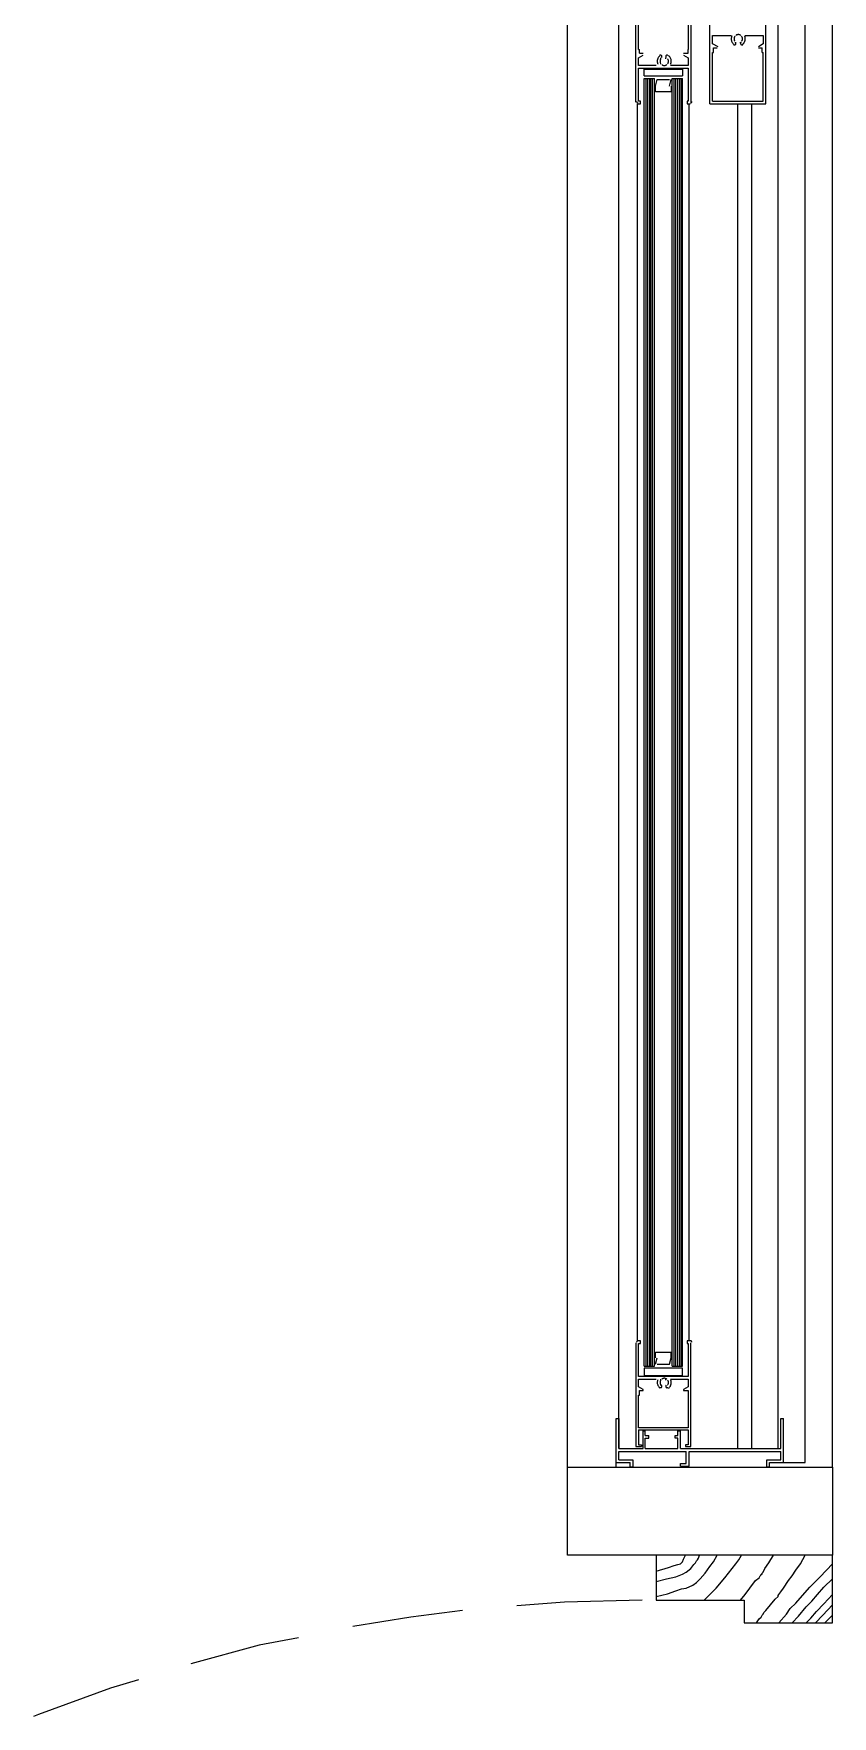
# Model space of a CAD drawing. Header units: millimetres. Extents: x 7649 to 34105, y 3983 to 25377.
# Drawn here: x 11479 to 11930, y 12284 to 13235 of the extents above; entities that cross this region are included whole.
import ezdxf

# ---------------------------------------------------------------- set-up
doc = ezdxf.new("R2010")
doc.units = ezdxf.units.MM

msp = doc.modelspace()

# ---------------------------------------------------------------- linework, layer by layer
at = {"layer": 'GEOMETRY', "color": 7}
for p, q in [((11780.66111, 12425.00972), (11780.66111, 14025.20972)), ((11915.06944, 12427.65556), (11915.06944, 14022.56389)), ((11930.41528, 12425.00972), (11930.41528, 14025.20972)), ((11809.76528, 12435.59306), (11809.76528, 14014.62639)), ((11899.72361, 12435.59306), (11899.72361, 14014.62639)), ((11819.29028, 13196.53472), (11819.29028, 13255.80139)), ((11850.51111, 13255.80139), (11850.51111, 13196.53472)), ((11820.87778, 13226.16806), (11820.87778, 13254.21389)), ((11848.92361, 13254.21389), (11848.92361, 13226.16806)), ((11861.09444, 13195.47639), (11861.09444, 13254.74306)), ((11892.84444, 13195.47639), (11892.84444, 13254.74306)), ((11862.68194, 13229.34306), (11862.68194, 13234.10556)), ((11862.68194, 13234.10556), (11873.26528, 13234.10556)), ((11865.85694, 13227.75556), (11862.68194, 13229.34306)), ((11863.21111, 13227.22639), (11865.32778, 13227.22639)), ((11863.21111, 13224.58056), (11863.21111, 13227.22639)), ((11873.27818, 13232.57757), (11873.26647, 13232.14767)), ((11873.26647, 13232.14767), (11873.30107, 13231.72118)), ((11873.33714, 13233.0071), (11873.27818, 13232.57757)), ((11873.30107, 13231.72118), (11873.38105, 13231.30188)), ((11873.44428, 13233.43249), (11873.33714, 13233.0071)), ((11873.38105, 13231.30188), (11873.50547, 13230.89357)), ((11873.60054, 13233.84994), (11873.44428, 13233.43249)), ((11873.50547, 13230.89357), (11873.6734, 13230.50001)), ((11873.6734, 13230.50001), (11873.88391, 13230.12499)), ((11873.88391, 13230.12499), (11874.13606, 13229.77229)), ((11874.13606, 13229.77229), (11874.42892, 13229.4457)), ((11874.42892, 13229.4457), (11874.76155, 13229.14899)), ((11874.62287, 13228.98674), (11874.68422, 13228.94247)), ((11874.68422, 13228.94247), (11874.74874, 13228.90464)), ((11874.74874, 13228.90464), (11874.81595, 13228.87331)), ((11874.81595, 13228.87331), (11874.88537, 13228.84853)), ((11874.86581, 13232.50258), (11874.85278, 13232.25347)), ((11874.85278, 13232.25347), (11874.86581, 13232.00437)), ((11874.90491, 13232.74953), (11874.86581, 13232.50258)), ((11874.86581, 13232.00437), (11874.90491, 13231.75742)), ((11874.88537, 13228.84853), (11874.9565, 13228.83036)), ((11874.97007, 13232.99217), (11874.90491, 13232.74953)), ((11874.90491, 13231.75742), (11874.97007, 13231.51477)), ((11874.9565, 13228.83036), (11875.02887, 13228.81884)), ((11875.06129, 13233.22835), (11874.97007, 13232.99217)), ((11874.97007, 13231.51477), (11875.06129, 13231.27859)), ((11875.02887, 13228.81884), (11875.10199, 13228.81403)), ((11875.17858, 13233.45592), (11875.06129, 13233.22835)), ((11875.06129, 13231.27859), (11875.17858, 13231.05103)), ((11875.10199, 13228.81403), (11875.17539, 13228.816)), ((11875.17539, 13228.816), (11875.24856, 13228.82478)), ((11875.32193, 13233.67271), (11875.17858, 13233.45592)), ((11875.17858, 13231.05103), (11875.32193, 13230.83423)), ((11875.24856, 13228.82478), (11875.32105, 13228.84044)), ((11875.32105, 13228.84044), (11875.39235, 13228.86303)), ((11875.39235, 13228.86303), (11875.46199, 13228.89261)), ((11875.46199, 13228.89261), (11875.5285, 13228.92866)), ((11875.5285, 13228.92866), (11875.59059, 13228.97036)), ((11875.59059, 13228.97036), (11875.648, 13229.0173)), ((11875.648, 13229.0173), (11875.70046, 13229.06907)), ((11875.70885, 13230.13697), (11875.67202, 13230.17543)), ((11875.70046, 13229.06907), (11875.74772, 13229.12525)), ((11875.74282, 13230.09636), (11875.70885, 13230.13697)), ((11875.77388, 13230.05376), (11875.74282, 13230.09636)), ((11875.74772, 13229.12525), (11875.78952, 13229.18545)), ((11875.80196, 13230.00934), (11875.77388, 13230.05376)), ((11875.78952, 13229.18545), (11875.82559, 13229.24923)), ((11875.82699, 13229.96326), (11875.80196, 13230.00934)), ((11876.03158, 13234.30892), (11875.81479, 13234.16557)), ((11875.82559, 13229.24923), (11875.85569, 13229.3162)), ((11875.8489, 13229.91568), (11875.82699, 13229.96326)), ((11875.86763, 13229.86675), (11875.8489, 13229.91568)), ((11875.85569, 13229.3162), (11875.87955, 13229.38593)), ((11875.8831, 13229.81665), (11875.86763, 13229.86675)), ((11875.87955, 13229.38593), (11875.89691, 13229.45803)), ((11875.89525, 13229.76552), (11875.8831, 13229.81665)), ((11875.90402, 13229.71354), (11875.89525, 13229.76552)), ((11875.89691, 13229.45803), (11875.90752, 13229.53207)), ((11875.90933, 13229.66086), (11875.90402, 13229.71354)), ((11875.90752, 13229.53207), (11875.91111, 13229.60764)), ((11875.91111, 13229.60764), (11875.90933, 13229.66086)), ((11875.91111, 13229.87222), (11875.91111, 13230.40139)), ((11876.25915, 13234.42621), (11876.03158, 13234.30892)), ((11876.49533, 13234.51743), (11876.25915, 13234.42621)), ((11876.73797, 13234.58259), (11876.49533, 13234.51743)), ((11876.98492, 13234.62169), (11876.73797, 13234.58259)), ((11877.23403, 13234.63472), (11876.98492, 13234.62169)), ((11877.48313, 13234.62169), (11877.23403, 13234.63472)), ((11877.73008, 13234.58259), (11877.48313, 13234.62169)), ((11877.97273, 13234.51743), (11877.73008, 13234.58259)), ((11878.20891, 13234.42621), (11877.97273, 13234.51743)), ((11878.43647, 13234.30892), (11878.20891, 13234.42621)), ((11878.65327, 13234.16557), (11878.43647, 13234.30892)), ((11878.55694, 13229.87222), (11878.55694, 13230.40139)), ((11878.56718, 13229.73492), (11878.55749, 13229.63699)), ((11878.55749, 13229.63699), (11878.55992, 13229.53861)), ((11878.55992, 13229.53861), (11878.57453, 13229.441)), ((11878.58896, 13229.83118), (11878.56718, 13229.73492)), ((11878.57453, 13229.441), (11878.60135, 13229.34535)), ((11878.62278, 13229.92458), (11878.58896, 13229.83118)), ((11878.60135, 13229.34535), (11878.64044, 13229.2529)), ((11878.6686, 13230.01389), (11878.62278, 13229.92458)), ((11878.64044, 13229.2529), (11878.69184, 13229.16484)), ((11878.72636, 13230.09791), (11878.6686, 13230.01389)), ((11878.69184, 13229.16484), (11878.75559, 13229.08239)), ((11878.79603, 13230.17543), (11878.72636, 13230.09791)), ((11878.75559, 13229.08239), (11878.82948, 13229.00889)), ((11878.82948, 13229.00889), (11878.91048, 13228.94695)), ((11878.91048, 13228.94695), (11878.99736, 13228.89668)), ((11878.99736, 13228.89668), (11879.08893, 13228.85818)), ((11879.08893, 13228.85818), (11879.18397, 13228.83156)), ((11879.28948, 13233.45592), (11879.14612, 13233.67271)), ((11879.14612, 13230.83423), (11879.28948, 13231.05103)), ((11879.18397, 13228.83156), (11879.28129, 13228.81693)), ((11879.28129, 13228.81693), (11879.37966, 13228.81438)), ((11879.40676, 13233.22835), (11879.28948, 13233.45592)), ((11879.28948, 13231.05103), (11879.40676, 13231.27859)), ((11879.37966, 13228.81438), (11879.47789, 13228.82404)), ((11879.49799, 13232.99217), (11879.40676, 13233.22835)), ((11879.40676, 13231.27859), (11879.49799, 13231.51477)), ((11879.47789, 13228.82404), (11879.57476, 13228.84599)), ((11879.56315, 13232.74953), (11879.49799, 13232.99217)), ((11879.49799, 13231.51477), (11879.56315, 13231.75742)), ((11879.60225, 13232.50258), (11879.56315, 13232.74953)), ((11879.56315, 13231.75742), (11879.60225, 13232.00437)), ((11879.57476, 13228.84599), (11879.66908, 13228.88036)), ((11879.61528, 13232.25347), (11879.60225, 13232.50258)), ((11879.60225, 13232.00437), (11879.61528, 13232.25347)), ((11879.66908, 13228.88036), (11879.75962, 13228.92724)), ((11879.70651, 13229.14899), (11879.93456, 13229.34517)), ((11879.75962, 13228.92724), (11879.84519, 13228.98674)), ((11879.93456, 13229.34517), (11880.14563, 13229.55647)), ((11880.14563, 13229.55647), (11880.33917, 13229.78176)), ((11880.33917, 13229.78176), (11880.51464, 13230.01992)), ((11880.51464, 13230.01992), (11880.67149, 13230.26982)), ((11880.67149, 13230.26982), (11880.80919, 13230.53035)), ((11880.80919, 13230.53035), (11880.9272, 13230.80036)), ((11880.92056, 13233.72331), (11880.86752, 13233.84994)), ((11880.96912, 13233.59513), (11880.92056, 13233.72331)), ((11880.9272, 13230.80036), (11881.02496, 13231.07874)), ((11881.01318, 13233.46549), (11880.96912, 13233.59513)), ((11881.0527, 13233.33454), (11881.01318, 13233.46549)), ((11881.02496, 13231.07874), (11881.10194, 13231.36437)), ((11881.08767, 13233.20237), (11881.0527, 13233.33454)), ((11881.11806, 13233.06912), (11881.08767, 13233.20237)), ((11881.10194, 13231.36437), (11881.1576, 13231.65612)), ((11881.14384, 13232.9349), (11881.11806, 13233.06912)), ((11881.16499, 13232.79983), (11881.14384, 13232.9349)), ((11881.1576, 13231.65612), (11881.19139, 13231.95286)), ((11881.18149, 13232.66403), (11881.16499, 13232.79983)), ((11881.1933, 13232.52763), (11881.18149, 13232.66403)), ((11881.19139, 13231.95286), (11881.20278, 13232.25347)), ((11881.2004, 13232.39073), (11881.1933, 13232.52763)), ((11881.20278, 13232.25347), (11881.2004, 13232.39073)), ((11881.20278, 13234.10556), (11891.25694, 13234.10556)), ((11891.25694, 13229.34306), (11888.61111, 13227.75556)), ((11888.61111, 13227.22639), (11890.72778, 13227.22639)), ((11890.72778, 13224.58056), (11890.72778, 13227.22639)), ((11891.25694, 13234.10556), (11891.25694, 13229.34306)), ((11820.87778, 13226.16806), (11821.40694, 13226.16806)), ((11820.87778, 13221.40556), (11823.52361, 13222.99306)), ((11820.87778, 13217.17222), (11820.87778, 13221.40556)), ((11821.40694, 13224.05139), (11821.40694, 13226.16806)), ((11821.40694, 13224.05139), (11823.52361, 13224.05139)), ((11831.4725, 13219.85408), (11831.46111, 13219.55347)), ((11831.46111, 13219.55347), (11831.46349, 13219.41621)), ((11831.46349, 13219.41621), (11831.47059, 13219.27932)), ((11831.47059, 13219.27932), (11831.4824, 13219.14291)), ((11831.50629, 13220.15083), (11831.4725, 13219.85408)), ((11831.4824, 13219.14291), (11831.4989, 13219.00712)), ((11831.4989, 13219.00712), (11831.52005, 13218.87205)), ((11831.56195, 13220.44257), (11831.50629, 13220.15083)), ((11831.52005, 13218.87205), (11831.54583, 13218.73783)), ((11831.54583, 13218.73783), (11831.57622, 13218.60457)), ((11831.63893, 13220.7282), (11831.56195, 13220.44257)), ((11831.57622, 13218.60457), (11831.61119, 13218.47241)), ((11831.61119, 13218.47241), (11831.65071, 13218.34145)), ((11831.73669, 13221.00658), (11831.63893, 13220.7282)), ((11831.65071, 13218.34145), (11831.69477, 13218.21182)), ((11831.69477, 13218.21182), (11831.74333, 13218.08363)), ((11831.85469, 13221.2766), (11831.73669, 13221.00658)), ((11831.74333, 13218.08363), (11831.79637, 13217.95701)), ((11831.99239, 13221.53712), (11831.85469, 13221.2766)), ((11832.14925, 13221.78702), (11831.99239, 13221.53712)), ((11832.32472, 13222.02518), (11832.14925, 13221.78702)), ((11832.51826, 13222.25047), (11832.32472, 13222.02518)), ((11832.72933, 13222.46177), (11832.51826, 13222.25047)), ((11832.95738, 13222.65796), (11832.72933, 13222.46177)), ((11832.90427, 13222.8797), (11832.8187, 13222.8202)), ((11832.99481, 13222.92658), (11832.90427, 13222.8797)), ((11833.08913, 13222.96095), (11832.99481, 13222.92658)), ((11833.04861, 13220.87639), (11833.57778, 13220.87639)), ((11833.06164, 13219.80258), (11833.04861, 13219.55347)), ((11833.04861, 13219.55347), (11833.06164, 13219.30437)), ((11833.04861, 13218.23056), (11833.57778, 13218.23056)), ((11833.10074, 13220.04953), (11833.06164, 13219.80258)), ((11833.06164, 13219.30437), (11833.10074, 13219.05742)), ((11833.186, 13222.98291), (11833.08913, 13222.96095)), ((11833.1659, 13220.29217), (11833.10074, 13220.04953)), ((11833.10074, 13219.05742), (11833.1659, 13218.81477)), ((11833.25712, 13220.52835), (11833.1659, 13220.29217)), ((11833.1659, 13218.81477), (11833.25712, 13218.57859)), ((11833.28423, 13222.99256), (11833.186, 13222.98291)), ((11833.37441, 13220.75592), (11833.25712, 13220.52835)), ((11833.25712, 13218.57859), (11833.37441, 13218.35103)), ((11833.3826, 13222.99002), (11833.28423, 13222.99256)), ((11833.51776, 13220.97271), (11833.37441, 13220.75592)), ((11833.37441, 13218.35103), (11833.51776, 13218.13423)), ((11833.47992, 13222.97538), (11833.3826, 13222.99002)), ((11833.57496, 13222.94876), (11833.47992, 13222.97538)), ((11833.66653, 13222.91026), (11833.57496, 13222.94876)), ((11833.57778, 13220.87639), (11833.57778, 13221.40556)), ((11833.75341, 13222.85999), (11833.66653, 13222.91026)), ((11833.83441, 13222.79806), (11833.75341, 13222.85999)), ((11833.9083, 13222.72456), (11833.83441, 13222.79806)), ((11833.86786, 13221.63152), (11833.93753, 13221.70903)), ((11833.97205, 13222.6421), (11833.9083, 13222.72456)), ((11833.93753, 13221.70903), (11833.99529, 13221.79305)), ((11834.02345, 13222.55405), (11833.97205, 13222.6421)), ((11833.99529, 13221.79305), (11834.04111, 13221.88236)), ((11834.06254, 13222.46159), (11834.02345, 13222.55405)), ((11834.04111, 13221.88236), (11834.07492, 13221.97576)), ((11834.08936, 13222.36595), (11834.06254, 13222.46159)), ((11834.07492, 13221.97576), (11834.09671, 13222.07203)), ((11834.10397, 13222.26833), (11834.08936, 13222.36595)), ((11834.09671, 13222.07203), (11834.1064, 13222.16996)), ((11834.1064, 13222.16996), (11834.10397, 13222.26833)), ((11836.2272, 13222.27488), (11836.22361, 13222.19931)), ((11836.22361, 13222.19931), (11836.2254, 13222.14609)), ((11836.22361, 13220.87639), (11836.22361, 13221.40556)), ((11836.2254, 13222.14609), (11836.2307, 13222.0934)), ((11836.23781, 13222.34892), (11836.2272, 13222.27488)), ((11836.2307, 13222.0934), (11836.23947, 13222.04142)), ((11836.25517, 13222.42101), (11836.23781, 13222.34892)), ((11836.23947, 13222.04142), (11836.25162, 13221.9903)), ((11836.25162, 13221.9903), (11836.26709, 13221.94019)), ((11836.27903, 13222.49075), (11836.25517, 13222.42101)), ((11836.26709, 13221.94019), (11836.28582, 13221.89127)), ((11836.30913, 13222.55771), (11836.27903, 13222.49075)), ((11836.28582, 13221.89127), (11836.30773, 13221.84368)), ((11836.30773, 13221.84368), (11836.33276, 13221.7976)), ((11836.34521, 13222.6215), (11836.30913, 13222.55771)), ((11836.33276, 13221.7976), (11836.36084, 13221.75318)), ((11836.387, 13222.68169), (11836.34521, 13222.6215)), ((11836.36084, 13221.75318), (11836.3919, 13221.71059)), ((11836.43426, 13222.73788), (11836.387, 13222.68169)), ((11836.3919, 13221.71059), (11836.42588, 13221.66998)), ((11836.42588, 13221.66998), (11836.4627, 13221.63152)), ((11836.48672, 13222.78965), (11836.43426, 13222.73788)), ((11836.54413, 13222.83659), (11836.48672, 13222.78965)), ((11836.60622, 13222.87829), (11836.54413, 13222.83659)), ((11836.67274, 13222.91434), (11836.60622, 13222.87829)), ((11836.74237, 13222.94391), (11836.67274, 13222.91434)), ((11836.81368, 13222.9665), (11836.74237, 13222.94391)), ((11836.88616, 13222.98216), (11836.81368, 13222.9665)), ((11836.95934, 13222.99095), (11836.88616, 13222.98216)), ((11837.03273, 13222.99291), (11836.95934, 13222.99095)), ((11837.10585, 13222.98811), (11837.03273, 13222.99291)), ((11837.17822, 13222.97659), (11837.10585, 13222.98811)), ((11837.24935, 13222.95841), (11837.17822, 13222.97659)), ((11837.31877, 13222.93363), (11837.24935, 13222.95841)), ((11837.38598, 13222.9023), (11837.31877, 13222.93363)), ((11837.48531, 13220.75592), (11837.34196, 13220.97271)), ((11837.34196, 13218.13423), (11837.48531, 13218.35103)), ((11837.4505, 13222.86447), (11837.38598, 13222.9023)), ((11837.51186, 13222.8202), (11837.4505, 13222.86447)), ((11837.6026, 13220.52835), (11837.48531, 13220.75592)), ((11837.48531, 13218.35103), (11837.6026, 13218.57859)), ((11837.69382, 13220.29217), (11837.6026, 13220.52835)), ((11837.6026, 13218.57859), (11837.69382, 13218.81477)), ((11837.75898, 13220.04953), (11837.69382, 13220.29217)), ((11837.69382, 13218.81477), (11837.75898, 13219.05742)), ((11837.79808, 13219.80258), (11837.75898, 13220.04953)), ((11837.75898, 13219.05742), (11837.79808, 13219.30437)), ((11837.81111, 13219.55347), (11837.79808, 13219.80258)), ((11837.79808, 13219.30437), (11837.81111, 13219.55347)), ((11838.23497, 13222.36125), (11837.90234, 13222.65796)), ((11838.52783, 13222.03465), (11838.23497, 13222.36125)), ((11838.77998, 13221.68196), (11838.52783, 13222.03465)), ((11838.99049, 13221.30694), (11838.77998, 13221.68196)), ((11839.15842, 13220.91338), (11838.99049, 13221.30694)), ((11839.06335, 13217.95701), (11839.21961, 13218.37446)), ((11839.28284, 13220.50506), (11839.15842, 13220.91338)), ((11839.21961, 13218.37446), (11839.32675, 13218.79984)), ((11839.36282, 13220.08577), (11839.28284, 13220.50506)), ((11839.32675, 13218.79984), (11839.3857, 13219.22938)), ((11839.39742, 13219.65928), (11839.36282, 13220.08577)), ((11839.3857, 13219.22938), (11839.39742, 13219.65928)), ((11846.27778, 13224.05139), (11848.92361, 13224.05139)), ((11846.27778, 13222.99306), (11848.92361, 13221.40556)), ((11848.92361, 13224.05139), (11848.92361, 13226.16806)), ((11848.92361, 13221.40556), (11848.92361, 13217.17222)), ((11862.68194, 13197.06389), (11862.68194, 13224.58056)), ((11862.68194, 13224.58056), (11863.21111, 13224.58056)), ((11890.72778, 13224.58056), (11891.25694, 13224.58056)), ((11891.25694, 13197.06389), (11891.25694, 13224.58056)), ((11830.93194, 13217.17222), (11820.87778, 13217.17222)), ((11820.87778, 13197.06389), (11820.87778, 13215.58472)), ((11820.87778, 13215.58472), (11848.92361, 13215.58472)), ((11824.05278, 13215.05556), (11845.74861, 13215.05556)), ((11824.05278, 13211.35139), (11824.05278, 13215.05556)), ((11824.05278, 13211.35139), (11845.74861, 13211.35139)), ((11824.05278, 12482.15972), (11824.05278, 13209.76389)), ((11824.05278, 13209.76389), (11829.87361, 13209.76389)), ((11825.11111, 12482.15972), (11825.11111, 13209.76389)), ((11826.16944, 12482.15972), (11826.16944, 13209.76389)), ((11827.22778, 12482.15972), (11827.22778, 13209.76389)), ((11827.75694, 12482.15972), (11827.75694, 13209.76389)), ((11828.81528, 12482.15972), (11828.81528, 13209.76389)), ((11829.87361, 12482.15972), (11829.87361, 13209.76389)), ((11830.40278, 13205.53056), (11831.46111, 13209.23472)), ((11831.46111, 13209.23472), (11838.34028, 13209.23472)), ((11834.01062, 13217.64138), (11834.22742, 13217.49802)), ((11834.22742, 13217.49802), (11834.45498, 13217.38074)), ((11834.45498, 13217.38074), (11834.69116, 13217.28951)), ((11834.69116, 13217.28951), (11834.9338, 13217.22435)), ((11834.9338, 13217.22435), (11835.18076, 13217.18525)), ((11835.18076, 13217.18525), (11835.42986, 13217.17222)), ((11835.42986, 13217.17222), (11835.67897, 13217.18525)), ((11835.67897, 13217.18525), (11835.92592, 13217.22435)), ((11835.92592, 13217.22435), (11836.16856, 13217.28951)), ((11836.16856, 13217.28951), (11836.40474, 13217.38074)), ((11836.40474, 13217.38074), (11836.63231, 13217.49802)), ((11836.63231, 13217.49802), (11836.8491, 13217.64138)), ((11838.34028, 13205.53056), (11839.39861, 13209.23472)), ((11848.92361, 13217.17222), (11838.86944, 13217.17222)), ((11839.92778, 12482.15972), (11839.92778, 13209.76389)), ((11839.92778, 13209.76389), (11845.74861, 13209.76389)), ((11840.98611, 12482.15972), (11840.98611, 13209.76389)), ((11842.04444, 12482.15972), (11842.04444, 13209.76389)), ((11843.10278, 12482.15972), (11843.10278, 13209.76389)), ((11844.16111, 12482.15972), (11844.16111, 13209.76389)), ((11845.21944, 12482.15972), (11845.21944, 13209.76389)), ((11845.74861, 13215.05556), (11845.74861, 13211.35139)), ((11845.74861, 12482.15972), (11845.74861, 13209.76389)), ((11848.92361, 13215.58472), (11848.92361, 13197.06389)), ((11830.40278, 13202.35556), (11830.40278, 13205.53056)), ((11839.39861, 13202.35556), (11830.40278, 13202.35556)), ((11839.39861, 13205.53056), (11839.39861, 13202.35556)), ((11819.81944, 13196.79931), (11819.82669, 13196.6916)), ((11819.82669, 13196.6916), (11819.8478, 13196.58829)), ((11819.8478, 13196.58829), (11819.88182, 13196.49034)), ((11819.88182, 13196.49034), (11819.92781, 13196.39868)), ((11819.92781, 13196.39868), (11819.98483, 13196.31427)), ((11819.98483, 13196.31427), (11820.05193, 13196.23804)), ((11820.05193, 13196.23804), (11820.12816, 13196.17094)), ((11820.12816, 13196.17094), (11820.21257, 13196.11393)), ((11820.21257, 13196.11393), (11820.30423, 13196.06793)), ((11820.30423, 13196.06793), (11820.40218, 13196.03391)), ((11820.34861, 13195.47639), (11821.93611, 13195.47639)), ((11820.34861, 12496.44722), (11820.34861, 13195.47639)), ((11820.40218, 13196.03391), (11820.50549, 13196.0128)), ((11820.50549, 13196.0128), (11820.61319, 13196.00556)), ((11821.93611, 13197.06389), (11820.87778, 13197.06389)), ((11821.93611, 13195.47639), (11821.93611, 13197.06389)), ((11848.92361, 13197.06389), (11848.39444, 13197.06389)), ((11848.39444, 13197.06389), (11848.39444, 13195.47639)), ((11848.39444, 13195.47639), (11849.98194, 13195.47639)), ((11849.45278, 12496.44722), (11849.45278, 13195.47639)), ((11850.24653, 13196.00556), (11850.35424, 13196.0128)), ((11850.35424, 13196.0128), (11850.45754, 13196.03391)), ((11850.45754, 13196.03391), (11850.55549, 13196.06793)), ((11850.55549, 13196.06793), (11850.64715, 13196.11393)), ((11850.64715, 13196.11393), (11850.73157, 13196.17094)), ((11850.73157, 13196.17094), (11850.80779, 13196.23804)), ((11850.80779, 13196.23804), (11850.87489, 13196.31427)), ((11850.87489, 13196.31427), (11850.93191, 13196.39868)), ((11850.93191, 13196.39868), (11850.9779, 13196.49034)), ((11850.9779, 13196.49034), (11851.01192, 13196.58829)), ((11851.01192, 13196.58829), (11851.03303, 13196.6916)), ((11851.03303, 13196.6916), (11851.04028, 13196.79931)), ((11861.09444, 13195.47639), (11892.84444, 13195.47639)), ((11862.68194, 13197.06389), (11891.25694, 13197.06389)), ((11876.96944, 12435.59306), (11876.96944, 13195.47639)), ((11884.90694, 12435.59306), (11884.90694, 13195.47639)), ((11819.29028, 12495.38889), (11819.29028, 12436.65139)), ((11819.82669, 12495.76118), (11819.81944, 12495.65347)), ((11819.8478, 12495.86448), (11819.82669, 12495.76118)), ((11819.88182, 12495.96244), (11819.8478, 12495.86448)), ((11819.92781, 12496.05409), (11819.88182, 12495.96244)), ((11819.98483, 12496.13851), (11819.92781, 12496.05409)), ((11820.05193, 12496.21474), (11819.98483, 12496.13851)), ((11820.12816, 12496.28183), (11820.05193, 12496.21474)), ((11820.21257, 12496.33885), (11820.12816, 12496.28183)), ((11820.30423, 12496.38485), (11820.21257, 12496.33885)), ((11820.40218, 12496.41887), (11820.30423, 12496.38485)), ((11821.93611, 12496.44722), (11820.34861, 12496.44722)), ((11820.50549, 12496.43998), (11820.40218, 12496.41887)), ((11820.61319, 12496.44722), (11820.50549, 12496.43998)), ((11821.93611, 12494.85972), (11821.93611, 12496.44722)), ((11849.98194, 12496.44722), (11848.39444, 12496.44722)), ((11848.39444, 12496.44722), (11848.39444, 12494.85972)), ((11850.35424, 12496.43998), (11850.24653, 12496.44722)), ((11850.45754, 12496.41887), (11850.35424, 12496.43998)), ((11850.55549, 12496.38485), (11850.45754, 12496.41887)), ((11850.51111, 12436.65139), (11850.51111, 12495.38889)), ((11850.64715, 12496.33885), (11850.55549, 12496.38485)), ((11850.73157, 12496.28183), (11850.64715, 12496.33885)), ((11850.80779, 12496.21474), (11850.73157, 12496.28183)), ((11850.87489, 12496.13851), (11850.80779, 12496.21474)), ((11850.93191, 12496.05409), (11850.87489, 12496.13851)), ((11850.9779, 12495.96244), (11850.93191, 12496.05409)), ((11851.01192, 12495.86448), (11850.9779, 12495.96244)), ((11851.03303, 12495.76118), (11851.01192, 12495.86448)), ((11851.04028, 12495.65347), (11851.03303, 12495.76118)), ((11820.87778, 12476.33889), (11820.87778, 12494.85972)), ((11820.87778, 12494.85972), (11821.93611, 12494.85972)), ((11830.40278, 12486.92222), (11830.40278, 12490.09722)), ((11830.40278, 12490.09722), (11839.39861, 12490.09722)), ((11830.40278, 12483.21806), (11831.46111, 12486.92222)), ((11838.34028, 12483.21806), (11839.39861, 12486.92222)), ((11839.39861, 12486.92222), (11839.39861, 12490.09722)), ((11848.39444, 12494.85972), (11848.92361, 12494.85972)), ((11848.92361, 12494.85972), (11848.92361, 12476.33889)), ((11848.92361, 12476.33889), (11820.87778, 12476.33889)), ((11824.05278, 12482.15972), (11829.87361, 12482.15972)), ((11845.74861, 12481.10139), (11824.05278, 12481.10139)), ((11824.05278, 12481.10139), (11824.05278, 12476.86806)), ((11824.05278, 12476.86806), (11845.74861, 12476.86806)), ((11831.46111, 12483.21806), (11838.34028, 12483.21806)), ((11839.92778, 12482.15972), (11845.74861, 12482.15972)), ((11845.74861, 12476.86806), (11845.74861, 12481.10139)), ((11820.87778, 12470.51806), (11820.87778, 12474.75139)), ((11820.87778, 12474.75139), (11830.93194, 12474.75139)), ((11823.52361, 12468.93056), (11820.87778, 12470.51806)), ((11821.40694, 12465.75556), (11821.40694, 12468.40139)), ((11821.40694, 12468.40139), (11823.52361, 12468.40139)), ((11823.52361, 12468.40139), (11823.52361, 12468.93056)), ((11831.47402, 12473.2234), (11831.46231, 12472.7935)), ((11831.46231, 12472.7935), (11831.4969, 12472.36701)), ((11831.53298, 12473.65294), (11831.47402, 12473.2234)), ((11831.4969, 12472.36701), (11831.57688, 12471.94772)), ((11831.64012, 12474.07832), (11831.53298, 12473.65294)), ((11831.57688, 12471.94772), (11831.7013, 12471.5394)), ((11831.79637, 12474.49577), (11831.64012, 12474.07832)), ((11831.7013, 12471.5394), (11831.86923, 12471.14584)), ((11831.86923, 12471.14584), (11832.07974, 12470.77082)), ((11832.07974, 12470.77082), (11832.33189, 12470.41813)), ((11832.33189, 12470.41813), (11832.62475, 12470.09153)), ((11832.62475, 12470.09153), (11832.95738, 12469.79482)), ((11832.8187, 12470.16174), (11832.88005, 12470.11747)), ((11832.88005, 12470.11747), (11832.94458, 12470.07964)), ((11832.94458, 12470.07964), (11833.01179, 12470.04831)), ((11833.01179, 12470.04831), (11833.0812, 12470.02353)), ((11833.04861, 12474.22222), (11833.57778, 12474.22222)), ((11833.06164, 12473.14841), (11833.04861, 12472.89931)), ((11833.04861, 12472.89931), (11833.06164, 12472.6502)), ((11833.04861, 12471.57639), (11833.57778, 12471.57639)), ((11833.10074, 12473.39536), (11833.06164, 12473.14841)), ((11833.06164, 12472.6502), (11833.10074, 12472.40325)), ((11833.0812, 12470.02353), (11833.15233, 12470.00536)), ((11833.1659, 12473.63801), (11833.10074, 12473.39536)), ((11833.10074, 12472.40325), (11833.1659, 12472.16061)), ((11833.15233, 12470.00536), (11833.2247, 12469.99384)), ((11833.25712, 12473.87419), (11833.1659, 12473.63801)), ((11833.1659, 12472.16061), (11833.25712, 12471.92442)), ((11833.2247, 12469.99384), (11833.29783, 12469.98903)), ((11833.37441, 12474.10175), (11833.25712, 12473.87419)), ((11833.25712, 12471.92442), (11833.37441, 12471.69686)), ((11833.29783, 12469.98903), (11833.37122, 12469.991)), ((11833.37122, 12469.991), (11833.4444, 12469.99978)), ((11833.51776, 12474.31855), (11833.37441, 12474.10175)), ((11833.37441, 12471.69686), (11833.51776, 12471.48006)), ((11833.4444, 12469.99978), (11833.51688, 12470.01544)), ((11833.51688, 12470.01544), (11833.58818, 12470.03803)), ((11833.57778, 12474.22222), (11833.57778, 12474.75139)), ((11833.58818, 12470.03803), (11833.65782, 12470.06761)), ((11833.65782, 12470.06761), (11833.72434, 12470.10366)), ((11833.72434, 12470.10366), (11833.78643, 12470.14536)), ((11833.78643, 12470.14536), (11833.84383, 12470.1923)), ((11833.84383, 12470.1923), (11833.89629, 12470.24407)), ((11833.90468, 12471.31197), (11833.86786, 12471.35043)), ((11833.89629, 12470.24407), (11833.94355, 12470.30025)), ((11833.93865, 12471.27136), (11833.90468, 12471.31197)), ((11833.96972, 12471.22876), (11833.93865, 12471.27136)), ((11833.94355, 12470.30025), (11833.98535, 12470.36045)), ((11833.99779, 12471.18434), (11833.96972, 12471.22876)), ((11833.98535, 12470.36045), (11834.02143, 12470.42423)), ((11834.02282, 12471.13826), (11833.99779, 12471.18434)), ((11834.22742, 12474.95475), (11834.01062, 12474.8114)), ((11834.02143, 12470.42423), (11834.05152, 12470.4912)), ((11834.04473, 12471.09068), (11834.02282, 12471.13826)), ((11834.06346, 12471.04175), (11834.04473, 12471.09068)), ((11834.05152, 12470.4912), (11834.07538, 12470.56093)), ((11834.07893, 12470.99165), (11834.06346, 12471.04175)), ((11834.07538, 12470.56093), (11834.09274, 12470.63303)), ((11834.09109, 12470.94052), (11834.07893, 12470.99165)), ((11834.09985, 12470.88854), (11834.09109, 12470.94052)), ((11834.09274, 12470.63303), (11834.10335, 12470.70707)), ((11834.10516, 12470.83586), (11834.09985, 12470.88854)), ((11834.10335, 12470.70707), (11834.10694, 12470.78264)), ((11834.10694, 12470.78264), (11834.10516, 12470.83586)), ((11834.45498, 12475.07204), (11834.22742, 12474.95475)), ((11834.69116, 12475.16327), (11834.45498, 12475.07204)), ((11834.9338, 12475.22843), (11834.69116, 12475.16327)), ((11835.18076, 12475.26752), (11834.9338, 12475.22843)), ((11835.42986, 12475.28056), (11835.18076, 12475.26752)), ((11835.67897, 12475.26752), (11835.42986, 12475.28056)), ((11835.92592, 12475.22843), (11835.67897, 12475.26752)), ((11836.16856, 12475.16327), (11835.92592, 12475.22843)), ((11836.40474, 12475.07204), (11836.16856, 12475.16327)), ((11836.22361, 12474.22222), (11836.22361, 12474.75139)), ((11836.23385, 12470.90992), (11836.22415, 12470.81199)), ((11836.22415, 12470.81199), (11836.22659, 12470.71361)), ((11836.22659, 12470.71361), (11836.24119, 12470.616)), ((11836.25563, 12471.00618), (11836.23385, 12470.90992)), ((11836.24119, 12470.616), (11836.26802, 12470.52035)), ((11836.28945, 12471.09958), (11836.25563, 12471.00618)), ((11836.26802, 12470.52035), (11836.30711, 12470.4279)), ((11836.33527, 12471.18889), (11836.28945, 12471.09958)), ((11836.30711, 12470.4279), (11836.35851, 12470.33984)), ((11836.39303, 12471.27291), (11836.33527, 12471.18889)), ((11836.35851, 12470.33984), (11836.42225, 12470.25739)), ((11836.4627, 12471.35043), (11836.39303, 12471.27291)), ((11836.63231, 12474.95475), (11836.40474, 12475.07204)), ((11836.42225, 12470.25739), (11836.49615, 12470.18389)), ((11836.49615, 12470.18389), (11836.57714, 12470.12195)), ((11836.57714, 12470.12195), (11836.66403, 12470.07168)), ((11836.8491, 12474.8114), (11836.63231, 12474.95475)), ((11836.66403, 12470.07168), (11836.75559, 12470.03318)), ((11836.75559, 12470.03318), (11836.85064, 12470.00656)), ((11836.85064, 12470.00656), (11836.94795, 12469.99193)), ((11836.94795, 12469.99193), (11837.04633, 12469.98938)), ((11837.04633, 12469.98938), (11837.14455, 12469.99904)), ((11837.14455, 12469.99904), (11837.24143, 12470.02099)), ((11837.24143, 12470.02099), (11837.33574, 12470.05536)), ((11837.33574, 12470.05536), (11837.42629, 12470.10224)), ((11837.48531, 12474.10175), (11837.34196, 12474.31855)), ((11837.34196, 12471.48006), (11837.48531, 12471.69686)), ((11837.42629, 12470.10224), (11837.51186, 12470.16174)), ((11837.6026, 12473.87419), (11837.48531, 12474.10175)), ((11837.48531, 12471.69686), (11837.6026, 12471.92442)), ((11837.69382, 12473.63801), (11837.6026, 12473.87419)), ((11837.6026, 12471.92442), (11837.69382, 12472.16061)), ((11837.75898, 12473.39536), (11837.69382, 12473.63801)), ((11837.69382, 12472.16061), (11837.75898, 12472.40325)), ((11837.79808, 12473.14841), (11837.75898, 12473.39536)), ((11837.75898, 12472.40325), (11837.79808, 12472.6502)), ((11837.81111, 12472.89931), (11837.79808, 12473.14841)), ((11837.79808, 12472.6502), (11837.81111, 12472.89931)), ((11837.90234, 12469.79482), (11838.13039, 12469.991)), ((11838.13039, 12469.991), (11838.34146, 12470.2023)), ((11838.34146, 12470.2023), (11838.535, 12470.4276)), ((11838.535, 12470.4276), (11838.71047, 12470.66576)), ((11838.71047, 12470.66576), (11838.86733, 12470.91566)), ((11838.86733, 12470.91566), (11839.00503, 12471.17618)), ((11838.86944, 12474.75139), (11848.92361, 12474.75139)), ((11839.00503, 12471.17618), (11839.12303, 12471.44619)), ((11839.11639, 12474.36915), (11839.06335, 12474.49577)), ((11839.16496, 12474.24096), (11839.11639, 12474.36915)), ((11839.12303, 12471.44619), (11839.22079, 12471.72458)), ((11839.20901, 12474.11133), (11839.16496, 12474.24096)), ((11839.24854, 12473.98037), (11839.20901, 12474.11133)), ((11839.22079, 12471.72458), (11839.29778, 12472.01021)), ((11839.28351, 12473.8482), (11839.24854, 12473.98037)), ((11839.31389, 12473.71495), (11839.28351, 12473.8482)), ((11839.29778, 12472.01021), (11839.35343, 12472.30195)), ((11839.33967, 12473.58073), (11839.31389, 12473.71495)), ((11839.36082, 12473.44566), (11839.33967, 12473.58073)), ((11839.35343, 12472.30195), (11839.38723, 12472.59869)), ((11839.37732, 12473.30987), (11839.36082, 12473.44566)), ((11839.38913, 12473.17346), (11839.37732, 12473.30987)), ((11839.38723, 12472.59869), (11839.39861, 12472.89931)), ((11839.39624, 12473.03657), (11839.38913, 12473.17346)), ((11839.39861, 12472.89931), (11839.39624, 12473.03657)), ((11848.92361, 12470.51806), (11846.27778, 12468.93056)), ((11846.27778, 12468.93056), (11846.27778, 12468.40139)), ((11846.27778, 12468.40139), (11848.92361, 12468.40139)), ((11848.92361, 12474.75139), (11848.92361, 12470.51806)), ((11848.92361, 12468.40139), (11848.92361, 12465.75556)), ((11820.87778, 12447.23472), (11820.87778, 12465.75556)), ((11820.87778, 12465.75556), (11821.40694, 12465.75556)), ((11848.92361, 12465.75556), (11848.92361, 12447.23472)), ((11808.17778, 12427.65556), (11808.17778, 12452.52639)), ((11808.17778, 12452.52639), (11809.76528, 12452.52639)), ((11809.76528, 12452.52639), (11809.76528, 12435.59306)), ((11901.31111, 12435.59306), (11901.31111, 12452.52639)), ((11901.31111, 12452.52639), (11902.89861, 12452.52639)), ((11902.89861, 12427.65556), (11902.89861, 12452.52639)), ((11848.92361, 12447.23472), (11820.87778, 12447.23472)), ((11820.87778, 12446.17639), (11848.92361, 12446.17639)), ((11820.87778, 12446.17639), (11820.87778, 12437.70972)), ((11823.52361, 12435.59306), (11823.52361, 12445.64722)), ((11823.52361, 12445.64722), (11824.58194, 12445.64722)), ((11824.58194, 12443.00139), (11824.58194, 12445.64722)), ((11824.58194, 12443.00139), (11826.69861, 12443.00139)), ((11824.58194, 12435.59306), (11824.58194, 12441.41389)), ((11824.58194, 12441.41389), (11826.69861, 12441.41389)), ((11826.69861, 12441.41389), (11826.69861, 12443.00139)), ((11841.51528, 12441.41389), (11841.51528, 12443.00139)), ((11841.51528, 12443.00139), (11843.10278, 12443.00139)), ((11843.10278, 12441.41389), (11841.51528, 12441.41389)), ((11843.10278, 12443.00139), (11843.10278, 12445.64722)), ((11843.10278, 12445.64722), (11844.69028, 12445.64722)), ((11843.10278, 12435.59306), (11843.10278, 12441.41389)), ((11844.69028, 12435.59306), (11844.69028, 12445.64722)), ((11848.92361, 12446.17639), (11848.92361, 12437.70972)), ((11809.76528, 12435.59306), (11823.52361, 12435.59306)), ((11809.76528, 12429.24306), (11809.76528, 12434.00556)), ((11809.76528, 12434.00556), (11847.86528, 12434.00556)), ((11809.76528, 12429.24306), (11817.70278, 12429.24306)), ((11817.70278, 12429.24306), (11817.70278, 12425.00972)), ((11819.29028, 12436.65139), (11822.46528, 12436.65139)), ((11820.87778, 12437.70972), (11822.46528, 12437.70972)), ((11822.46528, 12437.70972), (11822.46528, 12436.65139)), ((11824.58194, 12435.59306), (11843.10278, 12435.59306)), ((11844.69028, 12435.59306), (11901.31111, 12435.59306)), ((11848.92361, 12437.70972), (11847.33611, 12437.70972)), ((11847.33611, 12437.70972), (11847.33611, 12436.65139)), ((11847.33611, 12436.65139), (11850.51111, 12436.65139)), ((11847.86528, 12427.12639), (11847.86528, 12434.00556)), ((11849.45278, 12425.53889), (11849.45278, 12434.00556)), ((11849.45278, 12434.00556), (11901.31111, 12434.00556)), ((11893.37361, 12425.00972), (11893.37361, 12429.24306)), ((11893.37361, 12429.24306), (11901.31111, 12429.24306)), ((11901.31111, 12429.24306), (11901.31111, 12434.00556)), ((11808.17778, 12425.00972), (11808.17778, 12427.65556)), ((11808.17778, 12427.65556), (11816.11528, 12427.65556)), ((11816.11528, 12425.00972), (11816.11528, 12427.65556)), ((11817.70278, 12425.00972), (11816.11528, 12425.00972)), ((11817.70278, 12425.00972), (11893.37361, 12425.00972)), ((11844.69028, 12425.53889), (11844.69028, 12427.12639)), ((11844.69028, 12427.12639), (11847.86528, 12427.12639)), ((11844.69028, 12425.53889), (11849.45278, 12425.53889)), ((11894.96111, 12425.00972), (11893.37361, 12425.00972)), ((11894.96111, 12427.65556), (11902.89861, 12427.65556)), ((11894.96111, 12425.00972), (11894.96111, 12427.65556)), ((11902.89861, 12427.65556), (11915.06944, 12427.65556)), ((11930.41528, 12375.26806), (11830.93194, 12375.26806)), ((11830.93194, 12375.26806), (11830.93194, 12349.86806)), ((11845.21944, 12371.03472), (11845.74861, 12371.56389)), ((11845.74861, 12371.56389), (11846.27778, 12373.15139)), ((11846.27778, 12373.15139), (11847.33611, 12375.26806)), ((11853.15694, 12371.03472), (11853.68611, 12372.09306)), ((11853.68611, 12372.09306), (11854.21528, 12372.62222)), ((11854.21528, 12372.62222), (11854.74444, 12373.68056)), ((11854.74444, 12373.68056), (11855.27361, 12375.26806)), ((11861.09444, 12368.91806), (11863.21111, 12371.56389)), ((11863.21111, 12371.56389), (11865.32778, 12375.26806)), ((11875.91111, 12370.50556), (11877.49861, 12372.62222)), ((11877.49861, 12372.62222), (11879.08611, 12375.26806)), ((11894.43194, 12371.03472), (11897.07778, 12375.26806)), ((11912.42361, 12370.50556), (11915.06944, 12375.26806)), ((11930.41528, 12337.16806), (11930.41528, 12375.26806)), ((11830.93194, 12366.27222), (11837.81111, 12368.38889)), ((11830.93194, 12360.45139), (11836.75278, 12362.03889)), ((11836.75278, 12362.03889), (11842.04444, 12363.09722)), ((11837.81111, 12368.38889), (11840.98611, 12369.44722)), ((11840.98611, 12369.44722), (11843.10278, 12369.97639)), ((11842.04444, 12363.09722), (11845.74861, 12364.68472)), ((11843.10278, 12369.97639), (11844.69028, 12370.50556)), ((11844.69028, 12370.50556), (11845.21944, 12371.03472)), ((11845.74861, 12364.68472), (11847.86528, 12365.74306)), ((11847.86528, 12365.74306), (11850.51111, 12367.85972)), ((11850.51111, 12367.85972), (11852.09861, 12369.97639)), ((11852.09861, 12369.97639), (11853.15694, 12371.03472)), ((11853.68611, 12359.92222), (11855.80278, 12362.03889)), ((11855.80278, 12362.03889), (11858.44861, 12365.21389)), ((11858.44861, 12365.21389), (11861.09444, 12368.91806)), ((11864.79861, 12356.74722), (11869.56111, 12362.56806)), ((11869.56111, 12362.56806), (11873.79444, 12367.85972)), ((11873.79444, 12367.85972), (11875.91111, 12370.50556)), ((11887.02361, 12360.98056), (11889.14028, 12362.56806)), ((11889.14028, 12362.56806), (11889.66944, 12363.62639)), ((11889.66944, 12363.62639), (11890.19861, 12364.15556)), ((11890.19861, 12364.15556), (11890.19861, 12364.68472)), ((11890.19861, 12364.68472), (11890.72778, 12364.68472)), ((11890.72778, 12365.21389), (11891.25694, 12365.74306)), ((11890.72778, 12364.68472), (11890.72778, 12365.21389)), ((11891.25694, 12365.74306), (11892.31528, 12367.85972)), ((11892.31528, 12367.85972), (11894.43194, 12371.03472)), ((11905.54444, 12360.98056), (11907.66111, 12363.62639)), ((11907.66111, 12363.62639), (11909.77778, 12366.80139)), ((11909.77778, 12366.80139), (11912.42361, 12370.50556)), ((11917.71528, 12357.27639), (11923.53611, 12363.09722)), ((11923.53611, 12363.09722), (11930.41528, 12370.50556)), ((11925.65278, 12357.27639), (11930.41528, 12362.03889)), ((11830.93194, 12351.98472), (11837.28194, 12353.57222)), ((11837.28194, 12353.57222), (11842.04444, 12355.15972)), ((11842.04444, 12355.15972), (11845.21944, 12356.21806)), ((11845.21944, 12356.21806), (11847.86528, 12356.74722)), ((11847.86528, 12356.74722), (11851.56944, 12358.33472)), ((11851.56944, 12358.33472), (11853.68611, 12359.92222)), ((11857.91944, 12349.86806), (11861.62361, 12353.57222)), ((11861.62361, 12353.57222), (11864.79861, 12356.74722)), ((11878.55694, 12349.86806), (11881.20278, 12353.04306)), ((11881.20278, 12353.04306), (11883.84861, 12356.74722)), ((11883.84861, 12356.74722), (11887.02361, 12360.98056)), ((11899.72361, 12352.51389), (11900.25278, 12353.04306)), ((11899.72361, 12351.98472), (11899.72361, 12352.51389)), ((11900.25278, 12353.04306), (11901.31111, 12354.63056)), ((11901.31111, 12354.63056), (11902.89861, 12356.74722)), ((11902.89861, 12356.74722), (11905.54444, 12360.98056)), ((11909.77778, 12348.28056), (11913.48194, 12352.51389)), ((11913.48194, 12352.51389), (11917.71528, 12357.27639)), ((11918.77361, 12349.33889), (11921.94861, 12353.04306)), ((11921.94861, 12353.04306), (11925.65278, 12357.27639)), ((11925.65278, 12347.75139), (11930.41528, 12353.04306)), ((11721.39444, 12344.04722), (11692.29028, 12340.34306)), ((11779.07361, 12348.80972), (11752.08611, 12346.69306)), ((11822.99444, 12349.86806), (11779.07361, 12348.80972)), ((11830.93194, 12349.86806), (11880.67361, 12349.86806)), ((11880.67361, 12349.86806), (11880.67361, 12337.16806)), ((11891.25694, 12341.93056), (11891.78611, 12342.98889)), ((11891.78611, 12342.98889), (11892.84444, 12344.04722)), ((11892.84444, 12344.04722), (11895.49028, 12347.22222)), ((11895.49028, 12347.22222), (11898.13611, 12350.39722)), ((11898.13611, 12350.39722), (11899.72361, 12351.98472)), ((11904.48611, 12341.93056), (11906.60278, 12345.10556)), ((11906.60278, 12345.10556), (11909.77778, 12348.28056)), ((11911.36528, 12340.87222), (11915.59861, 12346.16389)), ((11915.59861, 12346.16389), (11918.77361, 12349.33889)), ((11918.24444, 12339.81389), (11921.41944, 12343.51806)), ((11921.41944, 12343.51806), (11925.65278, 12347.75139)), ((11925.12361, 12341.40139), (11930.41528, 12347.22222)), ((11692.29028, 12340.34306), (11659.48194, 12335.05139)), ((11880.67361, 12337.16806), (11930.41528, 12337.16806)), ((11887.55278, 12337.16806), (11889.14028, 12339.28472)), ((11889.14028, 12339.28472), (11890.19861, 12340.34306)), ((11890.19861, 12340.34306), (11890.72778, 12341.40139)), ((11890.72778, 12341.40139), (11891.25694, 12341.93056)), ((11900.25278, 12337.16806), (11904.48611, 12341.93056)), ((11907.66111, 12337.16806), (11911.36528, 12340.87222)), ((11915.59861, 12337.16806), (11918.24444, 12339.81389)), ((11920.89028, 12337.16806), (11925.12361, 12341.40139)), ((11926.18194, 12337.16806), (11930.41528, 12341.40139)), ((11606.56528, 12324.46806), (11567.93611, 12313.88472)), ((11628.79028, 12328.70139), (11606.56528, 12324.46806)), ((11538.30278, 12304.88889), (11522.42778, 12300.12639)), ((11522.42778, 12300.12639), (11481.68194, 12285.30972)), ((11481.68194, 12285.30972), (11479.03611, 12284.25139))]:
    msp.add_line(p, q, dxfattribs=at)
at = {"layer": 'RECTANGLES', "color": 7}
for p, q in [((11780.66111, 12425.00972), (11930.41528, 12425.00972)), ((11780.66111, 12375.26806), (11780.66111, 12425.00972)), ((11930.41528, 12425.00972), (11930.41528, 12375.26806)), ((11930.41528, 12375.26806), (11780.66111, 12375.26806))]:
    msp.add_line(p, q, dxfattribs=at)

doc.saveas('drawing.dxf')
